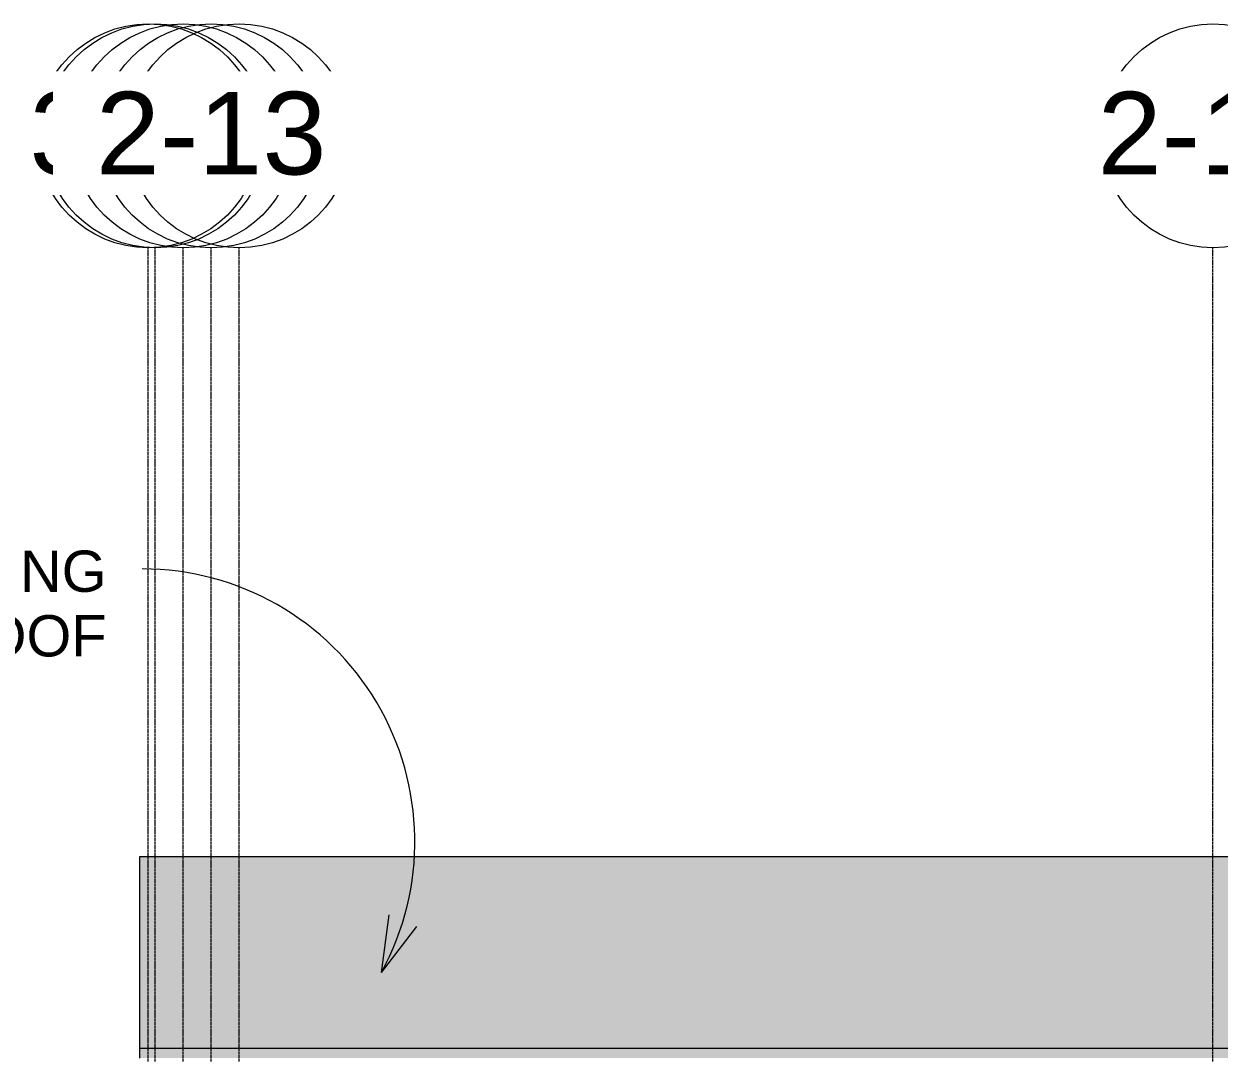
# Model space of a CAD drawing. Header units: inches. Extents: x 20478 to 36715, y -248 to 750.
# Drawn here: x 24689.1 to 25031, y 343.6 to 637.8 of the extents above; entities that cross this region are included whole.
import ezdxf

# ---------------------------------------------------------------- set-up
doc = ezdxf.new("R2010")
doc.units = ezdxf.units.IN
doc.header["$MEASUREMENT"] = 0
doc.linetypes.add('Grid Line 1_2_', pattern=[0.875, 0.5, -0.125, 0.125, -0.125])
for name, color, linetype, lineweight in [('A-ROOF', 132, 'Continuous', 13), ('G-ANNO-TEXT', 231, 'Continuous', 9), ('S-GRID', 1, 'Continuous', 9), ('S-GRID-IDEN', 1, 'Continuous', 9)]:
    doc.layers.add(name, color=color, linetype=linetype, lineweight=lineweight)
doc.styles.add('Arial', font='arial.ttf', dxfattribs={"height": 23.60479})
doc.styles.add('Arial_1', font='arial.ttf', dxfattribs={"height": 11.802395})

# ---------------------------------------------------------------- blocks, each defined once
blk = doc.blocks.new('Grid - Grid Head - Circle-14747-Elevation - South')
at = {"layer": 'S-GRID-IDEN'}
blk.add_circle((23085.89, 605.76), 32, dxfattribs=at)

msp = doc.modelspace()

# ---------------------------------------------------------------- hatches: boundary and pattern name
at = {"layer": 'A-ROOF'}
for points in [[(26475.62039, 345.01146), (28230.94461, 345.01146), (28230.94461, 399.65729), (24722.21415, 399.65729), (24722.21415, 345.01146), (26441.06206, 345.01146)], [(28203.53706, 342.13397), (28230.94461, 342.13397), (28230.94461, 345.01146), (24722.21415, 345.01146), (24722.21415, 342.13397), (28168.97873, 342.13397)]]:
    msp.add_hatch(color=256, dxfattribs=at).paths.add_polyline_path(points, flags=0)

# ---------------------------------------------------------------- linework, layer by layer
for p, q in [((28230.94461, 399.65729), (24722.21415, 399.65729)), ((24722.21415, 399.65729), (24722.21415, 342.13397)), ((24722.21415, 345.01146), (28230.94461, 345.01146))]:
    msp.add_line(p, q, dxfattribs=at)
at = {"layer": 'G-ANNO-TEXT', "color": 145}
for q in [(24793.64908, 383.05211), (24801.55505, 379.73317)]:
    msp.add_line((24791.40882, 366.63989), q, dxfattribs=at)
msp.add_arc((24723.01489, 404.02817), 77.94622, 331.3362991, 90, dxfattribs=at)
at = {"layer": 'S-GRID', "linetype": 'Grid Line 1_2_'}
for p, q in [((24724.71415, -132), (24724.71415, 573.76478)), ((24726.71415, -132), (24726.71415, 573.76478)), ((24734.71415, -132), (24734.71415, 573.76478)), ((24734.71415, -132), (24734.71415, 573.76478)), ((24742.71415, -132), (24742.71415, 573.76478)), ((24742.71415, -132), (24742.71415, 573.76478)), ((24750.71415, -132), (24750.71415, 573.76478)), ((25029.21415, -132), (25029.21415, 573.76478)), ((25029.21415, -132), (25029.21415, 573.76478))]:
    msp.add_line(p, q, dxfattribs=at)

# ---------------------------------------------------------------- block references
at = {"layer": 'S-GRID-IDEN'}
for p in [(1664.82392, 0), (1943.32392, 0)]:
    msp.add_blockref('Grid - Grid Head - Circle-14747-Elevation - South', p, dxfattribs=at)

# ---------------------------------------------------------------- texts
at = {"layer": 'G-ANNO-TEXT', "color": 145, "insert": (24712.77489, 487.22294), "char_height": 11.8023952, "width": 238.32, "attachment_point": 3, "line_spacing_factor": 0.938532, "style": 'Arial_1', "bg_fill": 3, "box_fill_scale": 1.25, "bg_fill_color": 0, "bg_fill_transparency": 0}
msp.add_mtext('STRUCTURAL STANDING\\PSEAM METAL ROOF', dxfattribs=at)

# ---------------------------------------------------------------- next in the draw order: texts
at = {"layer": 'S-GRID-IDEN', "char_height": 23.60479, "attachment_point": 2, "line_spacing_factor": 0.938532, "style": 'Arial', "bg_fill": 3, "box_fill_scale": 1.25, "bg_fill_color": 0, "bg_fill_transparency": 0}
for s, insert, width in [('3-E.G', (24750.70799, 618.34727), 102.528), ('1-12', (25029.20799, 618.34727), 78.624)]:
    msp.add_mtext(s, dxfattribs=dict(at, insert=insert, width=width))

# ---------------------------------------------------------------- next in the draw order: block references
at = {"layer": 'S-GRID-IDEN'}
for p in [(1656.82392, 0), (1943.32392, 0)]:
    msp.add_blockref('Grid - Grid Head - Circle-14747-Elevation - South', p, dxfattribs=at)

# ---------------------------------------------------------------- next in the draw order: texts
at = {"layer": 'S-GRID-IDEN', "char_height": 23.60479, "attachment_point": 2, "line_spacing_factor": 0.938532, "style": 'Arial', "bg_fill": 3, "box_fill_scale": 1.25, "bg_fill_color": 0, "bg_fill_transparency": 0}
for s, insert, width in [('3-E', (24742.70799, 618.34727), 61.056), ('2-12', (25029.20799, 618.34727), 78.624)]:
    msp.add_mtext(s, dxfattribs=dict(at, insert=insert, width=width))

# ---------------------------------------------------------------- next in the draw order: block references
at = {"layer": 'S-GRID-IDEN'}
msp.add_blockref('Grid - Grid Head - Circle-14747-Elevation - South', (1648.82392, 0), dxfattribs=at)

# ---------------------------------------------------------------- next in the draw order: texts
at = {"layer": 'S-GRID-IDEN', "insert": (24734.70799, 618.34727), "char_height": 23.60479, "width": 78.624, "attachment_point": 2, "line_spacing_factor": 0.938532, "style": 'Arial', "bg_fill": 3, "box_fill_scale": 1.25, "bg_fill_color": 0, "bg_fill_transparency": 0}
msp.add_mtext('1-13', dxfattribs=at)

# ---------------------------------------------------------------- next in the draw order: block references
at = {"layer": 'S-GRID-IDEN'}
msp.add_blockref('Grid - Grid Head - Circle-14747-Elevation - South', (1638.82392, 0), dxfattribs=at)

# ---------------------------------------------------------------- next in the draw order: texts
at = {"layer": 'S-GRID-IDEN', "insert": (24724.70799, 618.34727), "char_height": 23.60479, "width": 120.096, "attachment_point": 2, "line_spacing_factor": 0.938532, "style": 'Arial', "bg_fill": 3, "box_fill_scale": 1.25, "bg_fill_color": 0, "bg_fill_transparency": 0}
msp.add_mtext('1-13.G', dxfattribs=at)

# ---------------------------------------------------------------- next in the draw order: block references
at = {"layer": 'S-GRID-IDEN'}
msp.add_blockref('Grid - Grid Head - Circle-14747-Elevation - South', (1640.82392, 0), dxfattribs=at)

# ---------------------------------------------------------------- next in the draw order: texts
at = {"layer": 'S-GRID-IDEN', "insert": (24726.70799, 618.34727), "char_height": 23.60479, "width": 63.072, "attachment_point": 2, "line_spacing_factor": 0.938532, "style": 'Arial', "bg_fill": 3, "box_fill_scale": 1.25, "bg_fill_color": 0, "bg_fill_transparency": 0}
msp.add_mtext('3-D', dxfattribs=at)

# ---------------------------------------------------------------- next in the draw order: block references
at = {"layer": 'S-GRID-IDEN'}
msp.add_blockref('Grid - Grid Head - Circle-14747-Elevation - South', (1648.82392, 0), dxfattribs=at)

# ---------------------------------------------------------------- next in the draw order: texts
at = {"layer": 'S-GRID-IDEN', "insert": (24734.70799, 618.34727), "char_height": 23.60479, "width": 104.544, "attachment_point": 2, "line_spacing_factor": 0.938532, "style": 'Arial', "bg_fill": 3, "box_fill_scale": 1.25, "bg_fill_color": 0, "bg_fill_transparency": 0}
msp.add_mtext('3-D.G', dxfattribs=at)

# ---------------------------------------------------------------- next in the draw order: block references
at = {"layer": 'S-GRID-IDEN'}
msp.add_blockref('Grid - Grid Head - Circle-14747-Elevation - South', (1656.82392, 0), dxfattribs=at)

# ---------------------------------------------------------------- next in the draw order: texts
at = {"layer": 'S-GRID-IDEN', "insert": (24742.70799, 618.34727), "char_height": 23.60479, "width": 78.624, "attachment_point": 2, "line_spacing_factor": 0.938532, "style": 'Arial', "bg_fill": 3, "box_fill_scale": 1.25, "bg_fill_color": 0, "bg_fill_transparency": 0}
msp.add_mtext('2-13', dxfattribs=at)

doc.saveas('drawing.dxf')
